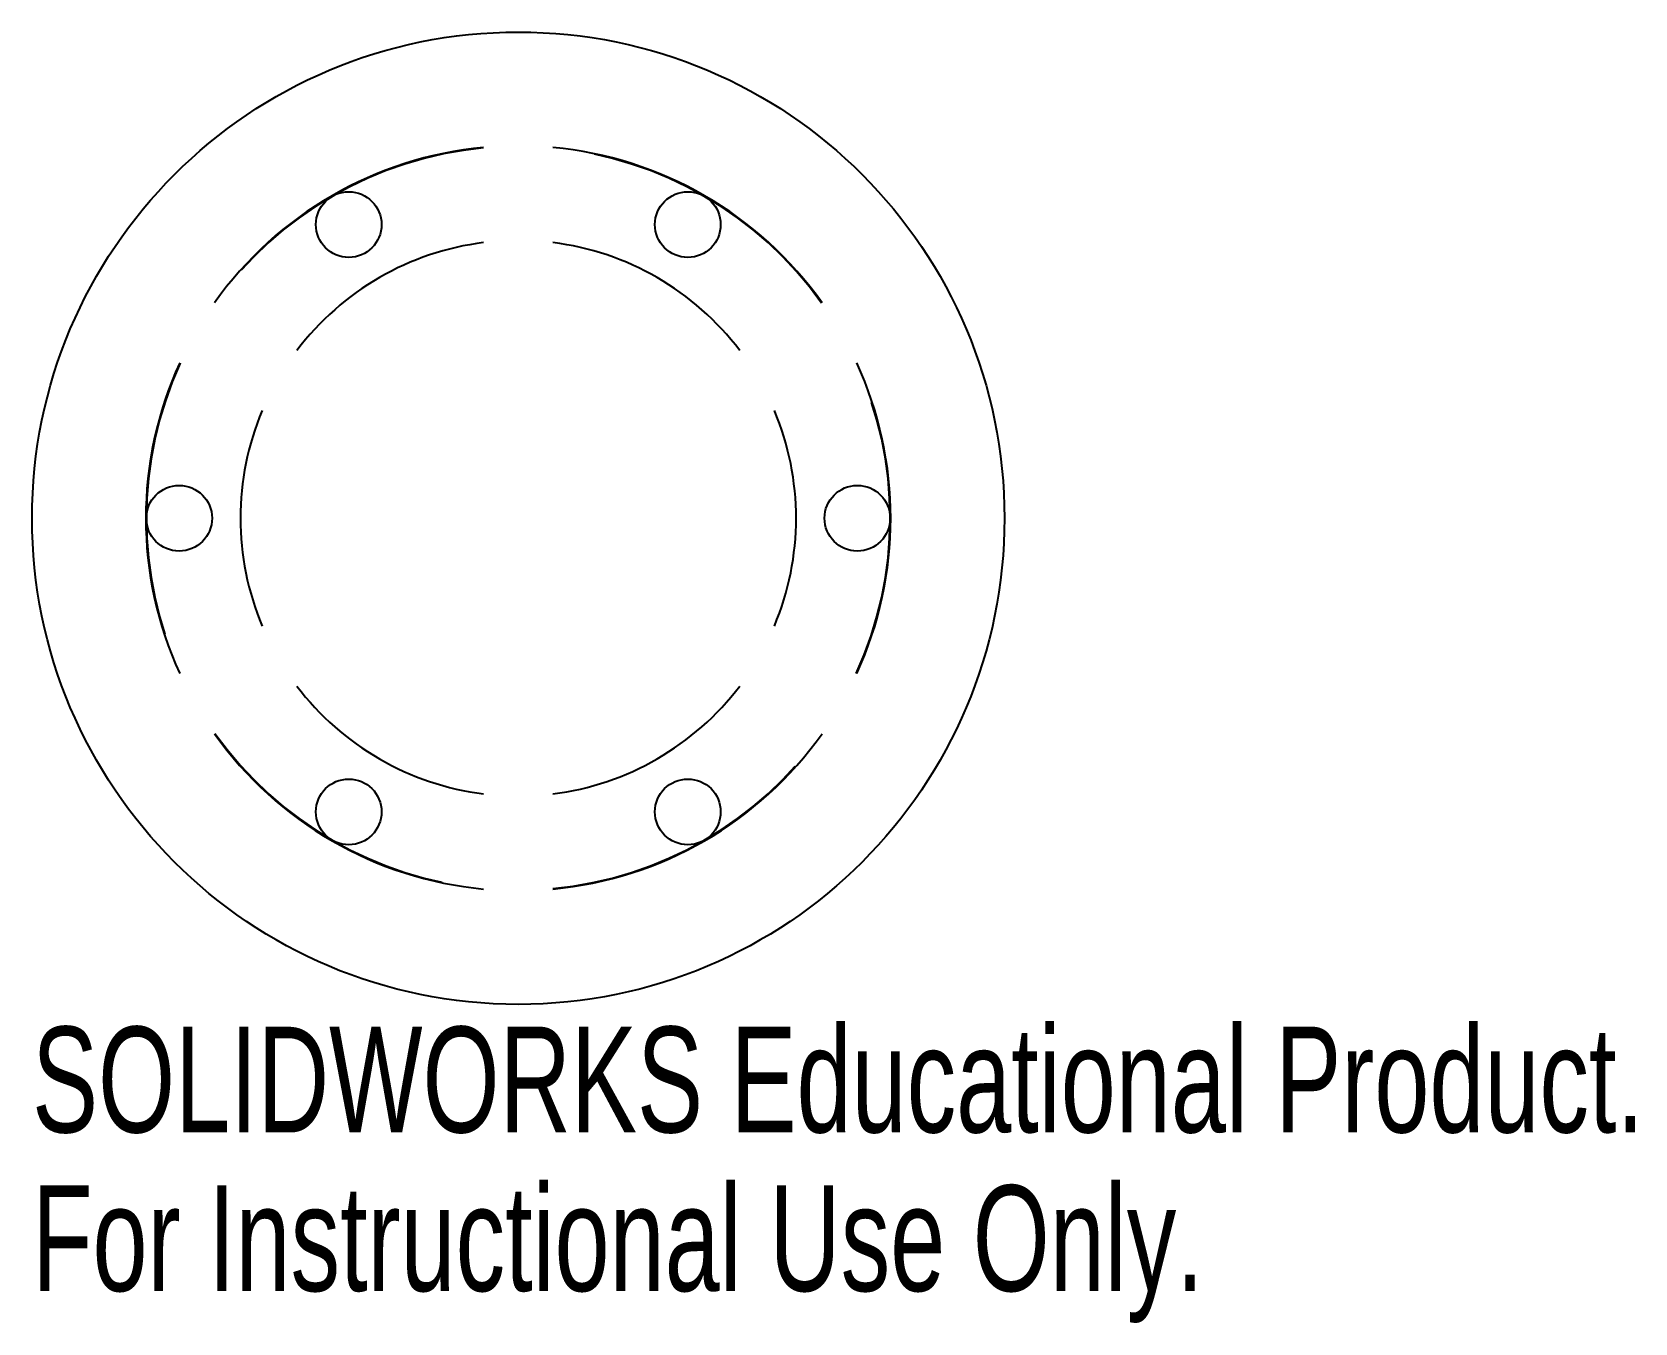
# Model space of a CAD drawing. Header units: inches. Extents: x -0.88 to 2.01, y -1.45 to 0.88.
import ezdxf

# ---------------------------------------------------------------- set-up
doc = ezdxf.new("R2010")
doc.units = ezdxf.units.IN
doc.header["$MEASUREMENT"] = 0
doc.linetypes.add('CENTERX2', pattern=[0.8, 0.5, -0.1, 0.1, -0.1])
doc.styles.add('SLDTEXTSTYLE0', font='TXT', dxfattribs={"width": 0.7})

msp = doc.modelspace()

# ---------------------------------------------------------------- linework, layer by layer
at = {"color": 7, "linetype": 'Continuous'}
for centre, radius in [((0, 0), 0.875), ((-0.3051, 0.5285), 0.0591), ((0.3051, 0.5285), 0.0591), ((-0.6102, 0), 0.0591), ((0.6102, 0), 0.0591), ((-0.3051, -0.5285), 0.0591), ((0.3051, -0.5285), 0.0591)]:
    msp.add_circle(centre, radius, dxfattribs=at)
for radius, start, end in [(0.6703, 95.3443, 144.6557), (0.6703, 35.3443, 84.6557), (0.5, 97.1666, 142.8334), (0.5, 37.1666, 82.8334), (0.6703, 155.3443, 204.6557), (0.6703, 335.3443, 24.6557), (0.5, 157.1666, 202.8334), (0.5, 337.1666, 22.8334), (0.5, 217.1666, 262.8334), (0.5, 277.1666, 322.8334), (0.6703, 215.3443, 264.6557), (0.6703, 275.3443, 324.6557)]:
    msp.add_arc((0, 0), radius, start, end, dxfattribs=at)
at = {"color": 7, "linetype": 'CENTERX2'}
for start, end in [(95.3476, 144.6524), (35.3476, 84.6524), (155.3476, 204.6524), (335.3476, 24.6524), (215.3476, 264.6524), (275.3476, 324.6524)]:
    msp.add_arc((0, 0), 0.6693, start, end, dxfattribs=at)

# ---------------------------------------------------------------- texts
at = {"color": 7, "linetype": 'Continuous', "char_height": 0.1903, "attachment_point": 1, "style": 'SLDTEXTSTYLE0'}
for s, insert in [('SOLIDWORKS Educational Product.', (-0.875, -0.9151)), ('For Instructional Use Only.', (-0.875, -1.2006))]:
    msp.add_mtext(s, dxfattribs=dict(at, insert=insert))

doc.saveas('drawing.dxf')
